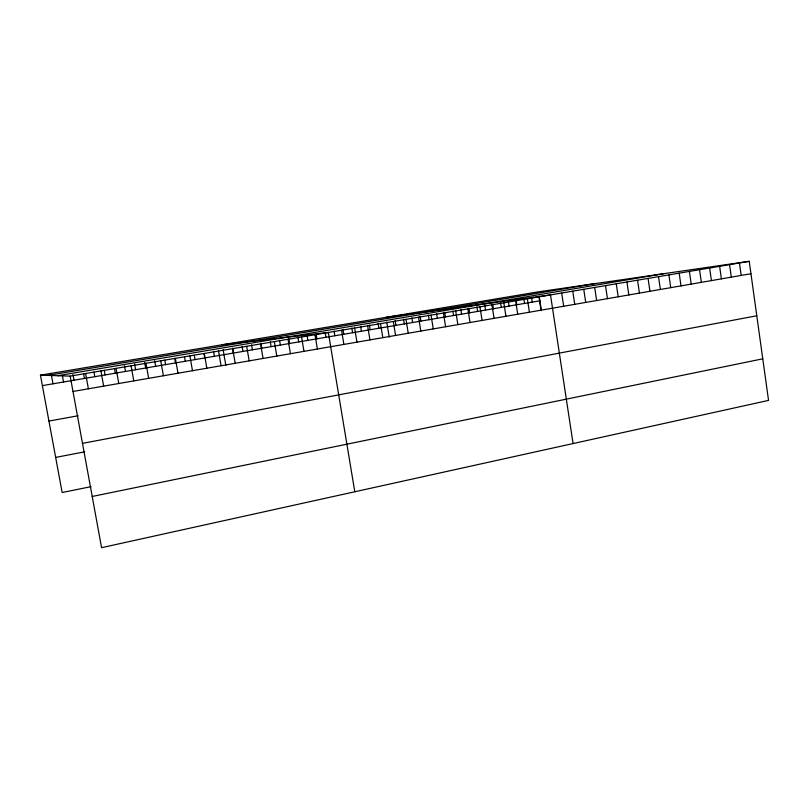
<?xml version="1.0" encoding="UTF-8"?>
<svg xmlns="http://www.w3.org/2000/svg" width="809" height="809" viewBox="0 0 809 809"><rect width="100%" height="100%" fill="white"/><g stroke="black" fill="none" stroke-linecap="round" stroke-linejoin="round"><path stroke-width="1.21" d="M92.206 496.473L762.776 358.822M91.104 486.654L62.151 492.509L40.45 375.164L538.531 291.806L749.225 261.317L768.55 400.394L101.58 547.683L70.181 376.124L40.45 375.164M55.659 457.398L84.733 451.827M82.488 443.362L756.789 315.753M48.934 421.054L78.129 415.775M72.992 391.465L750.944 273.735M42.381 385.62L539.906 300.817M47.923 375.406L594.099 283.767M57.712 375.72L664.149 273.634M70.181 376.124L749.225 261.317M386.004 317.33L550.504 294.921L573.075 443.565M222.263 344.735L328.323 332.479L354.797 491.761M51.078 373.384L53 383.81M83.61 373.859L84.449 378.45M72.972 374.466L74.023 380.23M62.485 376.236L63.547 382.02M104.27 370.36L105.099 374.931M100.903 370.927L103.663 386.146M93.975 372.1L94.805 376.691M85.612 373.515L88.393 388.795M134.607 364.07L135.619 369.733M131.088 365.83L133.788 380.908M124.485 365.779L125.506 371.452M116.061 368.368L118.792 383.517M114.514 368.631L115.333 373.192M160.748 360.814L163.398 375.77M154.661 360.683L155.662 366.315M145.984 363.312L148.654 378.329M144.659 362.371L145.671 368.014M184.503 356.799L185.281 361.269M175.381 358.336L178 373.232M174.683 358.458L175.472 362.938M164.803 360.126L165.592 364.616M213.525 351.318L214.395 356.304M204.273 353.452L206.841 368.226M203.969 353.503L204.748 357.942M194.261 355.151L195.04 359.601M189.882 355.889L192.481 370.714M232.658 348.092L233.518 353.048M232.658 348.659L235.186 363.302M223.122 349.7L225.853 365.496M218.531 351.045L221.079 365.749M260.953 343.309L261.792 348.224M260.569 343.936L263.056 358.458M251.579 344.897L252.418 349.822M246.674 346.282L249.182 360.875M242.144 346.485L242.993 351.43M288.752 338.617L289.582 343.491M288.014 339.295L290.451 353.705M279.54 340.174L280.369 345.059M274.352 341.61L276.809 356.071M270.277 341.742L271.106 346.636M316.097 333.996L316.895 338.829M314.994 334.734L317.381 349.023M307.036 335.533L307.845 340.377M301.565 337.009L303.972 351.359M297.924 337.07L298.733 341.924M342.965 329.455L343.764 334.248M341.529 330.244L343.876 344.422M334.066 330.962L334.855 335.765M325.107 332.479L325.906 337.292M369.4 324.996L370.178 329.748M367.63 325.835L369.935 339.901M360.642 326.472L361.421 331.245M354.635 328.029L356.961 342.156M351.834 327.958L352.613 332.742M395.186 320.637L395.955 325.36M393.305 321.497L395.571 335.452M386.773 322.063L389.22 337.1M380.523 323.661L382.809 337.666M378.116 323.519L378.885 328.262M420.154 316.42L420.902 321.102M418.566 317.219L420.791 331.073M411.872 317.816L412.63 322.508M405.987 319.353L408.232 333.247M403.549 319.221L404.318 323.934M444.717 312.274L445.456 316.916M443.423 313.022L445.597 326.765M436.577 313.649L437.315 318.301M431.045 315.116L433.24 328.909M428.386 315.035L429.134 319.697M476.875 306.844L477.603 311.435M468.907 308.189L469.624 312.8M467.875 308.886L470.019 322.518M460.887 309.544L461.615 314.165M455.7 310.949L457.864 324.631M452.828 310.909L453.556 315.54M503.845 302.809L505.938 316.279M500.559 302.839L501.267 307.4M492.711 304.164L493.419 308.745M491.953 304.821L494.056 318.341M484.813 305.499L485.531 310.09M479.959 306.844L482.083 320.425M531.564 297.601L532.261 302.121M527.357 298.834L529.41 312.203M523.878 298.905L524.566 303.436M516.142 300.21L516.84 304.75M515.646 300.806L517.72 314.236M508.376 301.524L509.073 306.075M539.219 296.316L541.403 310.646M538.976 296.863L541.009 310.191M583.754 289.298L585.726 302.424M572.752 291.159L574.734 304.336M561.668 293.03L563.671 306.257M605.516 285.617L607.448 298.652M594.676 287.448L596.627 300.533M626.945 281.987L628.846 294.941M616.266 283.797L618.187 296.792M658.516 276.658L660.377 289.46M648.07 278.417L649.94 291.27M637.553 280.197L639.434 293.101M689.41 271.43L691.22 284.111M679.186 273.159L681.006 285.88M668.891 274.898L670.732 287.66M709.624 268.012L711.414 280.602M699.552 269.721L701.352 282.351M739.426 262.976L741.165 275.434M729.566 264.644L731.316 277.143M719.636 266.323L721.395 278.862"/></g></svg>
